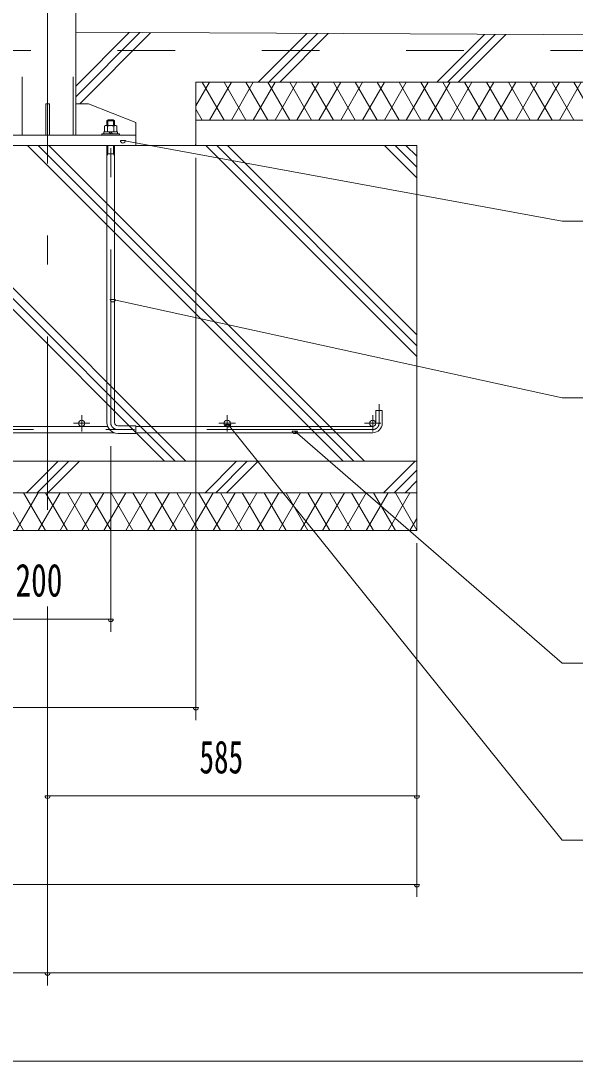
# Model space of a CAD drawing. Units: millimetres, scale not verified. Extents: x -31545 to 31552, y -14700 to 14700.
# Drawn here: x 21806 to 24880, y -4067 to 1698 of the extents above; entities that cross this region are included whole.
import ezdxf
from ezdxf.enums import TextEntityAlignment as Align

# ---------------------------------------------------------------- set-up
doc = ezdxf.new("R2010")
doc.units = ezdxf.units.MM
doc.header["$LTSCALE"] = 80
doc.linetypes.add('USER2', pattern=[10, 4, -6])
doc.linetypes.add('USER3', pattern=[24, 12, -5, 2, -5])
for name, color, linetype, lineweight in [('0-6_2-02BOLD', 7, 'Continuous', 18), ('0-7_2-12HIDDEN', 3, 'USER2', 18), ('0-8_2-22CENTER', 3, 'USER3', 18), ('0-9_2-42THIN', 4, 'Continuous', 18), ('0-A_2-52DIM', 3, 'Continuous', 18), ('0-B_2-62HATCH', 2, 'Continuous', 18)]:
    doc.layers.add(name, color=color, linetype=linetype, lineweight=lineweight)
doc.styles.add('ＭＳ ゴシック', font='')
doc.styles.get('ＭＳ ゴシック').set_extended_font_data('MS Gothic')

msp = doc.modelspace()

# ---------------------------------------------------------------- linework, layer by layer
at = {"layer": '0-6_2-02BOLD'}
for p, q in [((22110.68, 7787.41), (22110.68, 1063.9)), ((22777.25, 1357.9), (22777.25, 1007.9)), ((22777.25, 1357.9), (28412.24, 1357.9)), ((21944.25, 1238.9), (21944.25, 1063.9)), ((22290.74, 1149.98), (22283.74, 1142.98)), ((22283.74, 1117.45), (22283.74, 1142.98)), ((22325.75, 1142.98), (22283.74, 1142.98)), ((22287.57, 1114.29), (22287.57, 1082.45)), ((22318.74, 1149.98), (22290.74, 1149.98)), ((22325.75, 1142.98), (22318.74, 1149.98)), ((22321.92, 1114.29), (22321.92, 1082.45)), ((22325.75, 1117.45), (22325.75, 1142.98)), ((22339.1, 1114.29), (22339.1, 1082.45)), ((22777.25, 1147.9), (28412.24, 1147.9)), ((21464.75, 1063.9), (22444.74, 1063.9)), ((22267.12, 1082.45), (22267.12, 1071.95)), ((22342.37, 1082.45), (22267.12, 1082.45)), ((22304.74, 1071.95), (22294.24, 1082.45)), ((22315.25, 1071.95), (22304.74, 1082.45)), ((22342.37, 1082.45), (22342.37, 1071.95)), ((22353.75, 1071.95), (22353.75, 1063.9)), ((22444.74, 1063.9), (22444.74, 1007.9)), ((18752.25, 1007.9), (24002.24, 1007.9)), ((22283.74, -528.6), (22283.74, 1007.9)), ((22325.75, -528.6), (22325.75, 1007.9)), ((22325.75, 960.65), (22283.74, 960.65)), ((23809.75, -532.1), (23809.75, -462.1)), ((22287.58, -549.6), (21621.92, -549.6)), ((22444.74, -546.1), (22343.25, -546.1)), ((22444.74, -588.1), (22444.74, -546.1)), ((23757.25, -549.6), (22444.74, -549.6)), ((22323.14, -584.6), (21586.35, -584.6)), ((22444.74, -588.1), (22343.25, -588.1)), ((23757.25, -584.6), (22444.74, -584.6)), ((24002.24, -742.1), (18752.25, -742.1)), ((24002.24, -917.1), (18752.25, -917.1))]:
    msp.add_line(p, q, dxfattribs=at)
for points in [[(22110.67, 1634.25), (28412.24, 1602.9), (28412.24, 1147.9)], [(21944.25, 1238.9), (21965.25, 1238.9), (21965.25, 1063.9)], [(22110.67, 1238.9), (22180.67, 1238.9), (22443.18, 1133.9), (22443.18, 1063.9)], [(22339.1, 1114.29), (22333.62, 1117.45), (22275.88, 1117.45), (22270.39, 1114.29), (22270.39, 1082.45)], [(22353.75, 1071.95), (22255.75, 1071.95), (22255.75, 1063.9)], [(24002.24, 1007.9), (24002.24, -1127.1), (18752.25, -1127.1)], [(23774.75, -532.1), (23774.75, -462.1), (23809.75, -462.1)]]:
    msp.add_lwpolyline(points, dxfattribs=at)
for centre in [(22143.75, -532.1), (22950.5, -532.1), (23757.25, -532.1)]:
    msp.add_circle(centre, 17.5, dxfattribs=at)
for centre, radius, start, end in [((22278.98, 1104.21), 13.24, 49.57011, 90), ((22304.74, 1069.23), 48.23, 69.13594, 110.86407), ((22330.51, 1104.21), 13.24, 90, 130.4299), ((22343.25, -528.6), 59.5, 180, 270), ((22343.25, -528.6), 17.5, 180, 270), ((23757.25, -532.1), 52.5, 270, 0)]:
    msp.add_arc(centre, radius, start, end, dxfattribs=at)
at = {"layer": '0-7_2-12HIDDEN'}
for p, q in [((21813.53, 7787.41), (21813.53, 1063.9)), ((22095.98, 7787.41), (22095.98, 1063.9)), ((14342.24, 1532.9), (28412.24, 1532.9))]:
    msp.add_line(p, q, dxfattribs=at)
at = {"layer": '0-8_2-22CENTER'}
for p, q in [((21954.75, 9547.9), (21954.75, -1281.07)), ((22304.74, -528.6), (22304.74, 1191.98)), ((23792.25, -532.1), (23792.25, -427.1)), ((22143.75, -577.6), (22143.75, -486.6)), ((22950.5, -577.6), (22950.5, -486.6)), ((23757.25, -577.6), (23757.25, -486.6)), ((18997.25, -567.1), (23757.25, -567.1)), ((22098.25, -532.1), (22189.25, -532.1)), ((22905, -532.1), (22996, -532.1)), ((23711.75, -532.1), (23802.75, -532.1))]:
    msp.add_line(p, q, dxfattribs=at)
for centre, radius, start, end in [((22343.25, -528.6), 38.5, 180, 270), ((23757.25, -532.1), 35, 270, 0)]:
    msp.add_arc(centre, radius, start, end, dxfattribs=at)
at = {"layer": '0-9_2-42THIN'}
for p, q in [((22289, 1117.45), (22289, 1148.23)), ((22320.5, 1117.45), (22320.5, 1148.23)), ((22289, 960.65), (22289, 1007.9)), ((22289, 960.65), (22283.74, 951.56))]:
    msp.add_line(p, q, dxfattribs=at)
msp.add_lwpolyline([(22325.75, 951.56), (22320.5, 960.65), (22320.5, 1007.9)], dxfattribs=at)
at = {"layer": '0-A_2-52DIM'}
for p, q in [((22386.65, 1034.8), (22358.65, 1034.8)), ((24807.25, 587.9), (22372.65, 1034.8)), ((22777.25, 937.9), (22777.25, -2177.1)), ((24807.25, 587.9), (28027.25, 587.9)), ((22330.04, 154.53), (22302.04, 154.53)), ((22969.95, -539.65), (22941.95, -539.65)), ((24807.25, -2842.1), (22955.95, -539.65)), ((23339.42, -575.3), (23311.42, -575.3)), ((24807.25, -1862.1), (23325.42, -575.3)), ((22304.74, -658.44), (22304.74, -1687.1)), ((24002.24, -1197.1), (24002.24, -3157.1)), ((21954.75, -1547.1), (21954.75, -3647.1)), ((21604.75, -1617.1), (22304.74, -1617.1)), ((22318.74, -1617.1), (22290.74, -1617.1)), ((24807.25, -1862.1), (26977.24, -1862.1)), ((19977.25, -2107.1), (22777.25, -2107.1)), ((22791.25, -2107.1), (22763.25, -2107.1)), ((21968.75, -2597.1), (21940.75, -2597.1)), ((21954.75, -2597.1), (24002.24, -2597.1)), ((24016.24, -2597.1), (23988.24, -2597.1)), ((24807.25, -2842.1), (26977.24, -2842.1)), ((18752.25, -3087.1), (24002.24, -3087.1)), ((24016.24, -3087.1), (23988.24, -3087.1)), ((28412.24, -3577.1), (14342.25, -3577.1)), ((21968.75, -3577.1), (21940.75, -3577.1)), ((14342.25, -4067.1), (28412.24, -4067.1))]:
    msp.add_line(p, q, dxfattribs=at)
msp.add_lwpolyline([(27397.25, -392.1), (24807.25, -392.1), (22316.04, 154.53)], dxfattribs=at)
for centre in [(22372.65, 1034.8), (22316.04, 154.53), (22955.95, -539.65), (23325.42, -575.3), (22304.74, -1617.1), (22777.25, -2107.1), (21954.75, -2597.1), (24002.24, -2597.1), (24002.24, -3087.1), (21954.75, -3577.1)]:
    msp.add_arc(centre, 14, 180, 0, dxfattribs=at)
at = {"layer": '0-B_2-62HATCH'}
for p, q in [((22110.68, 1335.78), (22407.68, 1632.78)), ((22110.68, 1276.38), (22466.78, 1632.48)), ((22132.6, 1238.9), (22525.88, 1632.19)), ((23122.75, 1357.9), (23392.73, 1627.88)), ((23182.15, 1357.9), (23451.83, 1627.58)), ((23241.55, 1357.9), (23510.93, 1627.29)), ((24112.7, 1357.9), (24377.78, 1622.97)), ((24172.1, 1357.9), (24436.88, 1622.68)), ((24231.49, 1357.9), (24495.98, 1622.39)), ((22777.25, 1227.79), (22852.37, 1357.9)), ((22933.2, 1147.9), (22811.96, 1357.9)), ((22852.37, 1147.9), (22973.62, 1357.9)), ((23054.44, 1147.9), (22933.2, 1357.9)), ((22973.62, 1147.9), (23094.85, 1357.9)), ((23175.69, 1147.9), (23054.44, 1357.9)), ((23094.85, 1147.9), (23216.1, 1357.9)), ((23296.93, 1147.9), (23175.69, 1357.9)), ((23216.1, 1147.9), (23337.35, 1357.9)), ((23418.17, 1147.9), (23296.93, 1357.9)), ((23337.35, 1147.9), (23458.59, 1357.9)), ((23539.42, 1147.9), (23418.18, 1357.9)), ((23458.59, 1147.9), (23579.83, 1357.9)), ((23660.67, 1147.9), (23539.42, 1357.9)), ((23579.83, 1147.9), (23701.07, 1357.9)), ((23781.9, 1147.9), (23660.66, 1357.9)), ((23701.07, 1147.9), (23822.32, 1357.9)), ((23903.15, 1147.9), (23781.9, 1357.9)), ((23822.32, 1147.9), (23943.56, 1357.9)), ((24024.39, 1147.9), (23903.15, 1357.9)), ((23943.56, 1147.9), (24064.81, 1357.9)), ((24145.64, 1147.9), (24024.39, 1357.9)), ((24064.81, 1147.9), (24186.05, 1357.9)), ((24266.88, 1147.9), (24145.64, 1357.9)), ((24186.05, 1147.9), (24307.3, 1357.9)), ((24388.12, 1147.9), (24266.88, 1357.9)), ((24307.3, 1147.9), (24428.53, 1357.9)), ((24509.37, 1147.9), (24388.12, 1357.9)), ((24428.53, 1147.9), (24549.78, 1357.9)), ((24630.61, 1147.9), (24509.36, 1357.9)), ((24549.78, 1147.9), (24671.02, 1357.9)), ((24751.85, 1147.9), (24630.61, 1357.9)), ((24671.02, 1147.9), (24792.27, 1357.9)), ((24873.1, 1147.9), (24751.85, 1357.9)), ((24792.27, 1147.9), (24913.51, 1357.9)), ((24994.34, 1147.9), (24873.1, 1357.9)), ((22811.96, 1147.9), (22777.25, 1208.02)), ((20852.9, 1007.9), (22602.89, -742.1)), ((20912.3, 1007.9), (22662.29, -742.1)), ((20971.69, 1007.9), (22721.69, -742.1)), ((21842.85, 1007.9), (23592.85, -742.1)), ((21902.24, 1007.9), (23652.24, -742.1)), ((21961.64, 1007.9), (23711.64, -742.1)), ((22772.75, 1007.9), (22777.25, 1012.4)), ((22832.8, 1007.9), (24002.24, -161.55)), ((22892.19, 1007.9), (24002.24, -102.15)), ((22951.59, 1007.9), (24002.24, -42.75)), ((23822.74, 1007.9), (24002.24, 828.4)), ((23882.14, 1007.9), (24002.24, 887.8)), ((23941.54, 1007.9), (24002.24, 947.2)), ((21837.7, -917.1), (22012.7, -742.1)), ((21897.1, -917.1), (22072.09, -742.1)), ((21956.49, -917.1), (22131.49, -742.1)), ((22827.65, -917.1), (23002.65, -742.1)), ((22887.04, -917.1), (23062.05, -742.1)), ((22946.44, -917.1), (23121.44, -742.1)), ((23817.6, -917.1), (23992.6, -742.1)), ((23877, -917.1), (24002.24, -791.85)), ((23936.39, -917.1), (24002.24, -851.24)), ((21821.8, -1127.1), (21700.56, -917.1)), ((21781.39, -1127.1), (21902.63, -917.1)), ((21943.05, -1127.1), (21821.8, -917.1)), ((21902.63, -1127.1), (22023.87, -917.1)), ((22064.29, -1127.1), (21943.05, -917.1)), ((22023.87, -1127.1), (22145.11, -917.1)), ((22185.53, -1127.1), (22064.29, -917.1)), ((22145.11, -1127.1), (22266.36, -917.1)), ((22306.78, -1127.1), (22185.53, -917.1)), ((22266.36, -1127.1), (22387.6, -917.1)), ((22428.02, -1127.1), (22306.78, -917.1)), ((22387.6, -1127.1), (22508.85, -917.1)), ((22549.26, -1127.1), (22428.02, -917.1)), ((22508.85, -1127.1), (22630.09, -917.1)), ((22670.51, -1127.1), (22549.26, -917.1)), ((22630.09, -1127.1), (22751.33, -917.1)), ((22791.75, -1127.1), (22670.51, -917.1)), ((22751.33, -1127.1), (22872.58, -917.1)), ((22912.99, -1127.1), (22791.75, -917.1)), ((22872.58, -1127.1), (22993.82, -917.1)), ((23034.23, -1127.1), (22912.99, -917.1)), ((22993.82, -1127.1), (23115.06, -917.1)), ((23155.48, -1127.1), (23034.23, -917.1)), ((23115.06, -1127.1), (23236.31, -917.1)), ((23276.73, -1127.1), (23155.48, -917.1)), ((23236.31, -1127.1), (23357.55, -917.1)), ((23397.97, -1127.1), (23276.73, -917.1)), ((23357.55, -1127.1), (23478.79, -917.1)), ((23519.21, -1127.1), (23397.96, -917.1)), ((23478.79, -1127.1), (23600.04, -917.1)), ((23640.46, -1127.1), (23519.21, -917.1)), ((23600.04, -1127.1), (23721.28, -917.1)), ((23761.7, -1127.1), (23640.46, -917.1)), ((23721.28, -1127.1), (23842.53, -917.1)), ((23882.94, -1127.1), (23761.7, -917.1)), ((23842.53, -1127.1), (23963.77, -917.1)), ((24002.24, -1123.74), (23882.94, -917.1)), ((23963.77, -1127.1), (24002.24, -1060.45))]:
    msp.add_line(p, q, dxfattribs=at)

# ---------------------------------------------------------------- texts
at = {"layer": '0-A_2-52DIM', "color": 7, "style": 'ＭＳ ゴシック'}
for s, width, p in [('200', 0.7, (21776.58, -1547.1)), ('585', 0.65, (22796.65, -2527.1))]:
    msp.add_text(s, height=182.3, dxfattribs=dict(at, width=width)).set_placement(p, align=Align.BOTTOM_LEFT)

doc.saveas('drawing.dxf')
